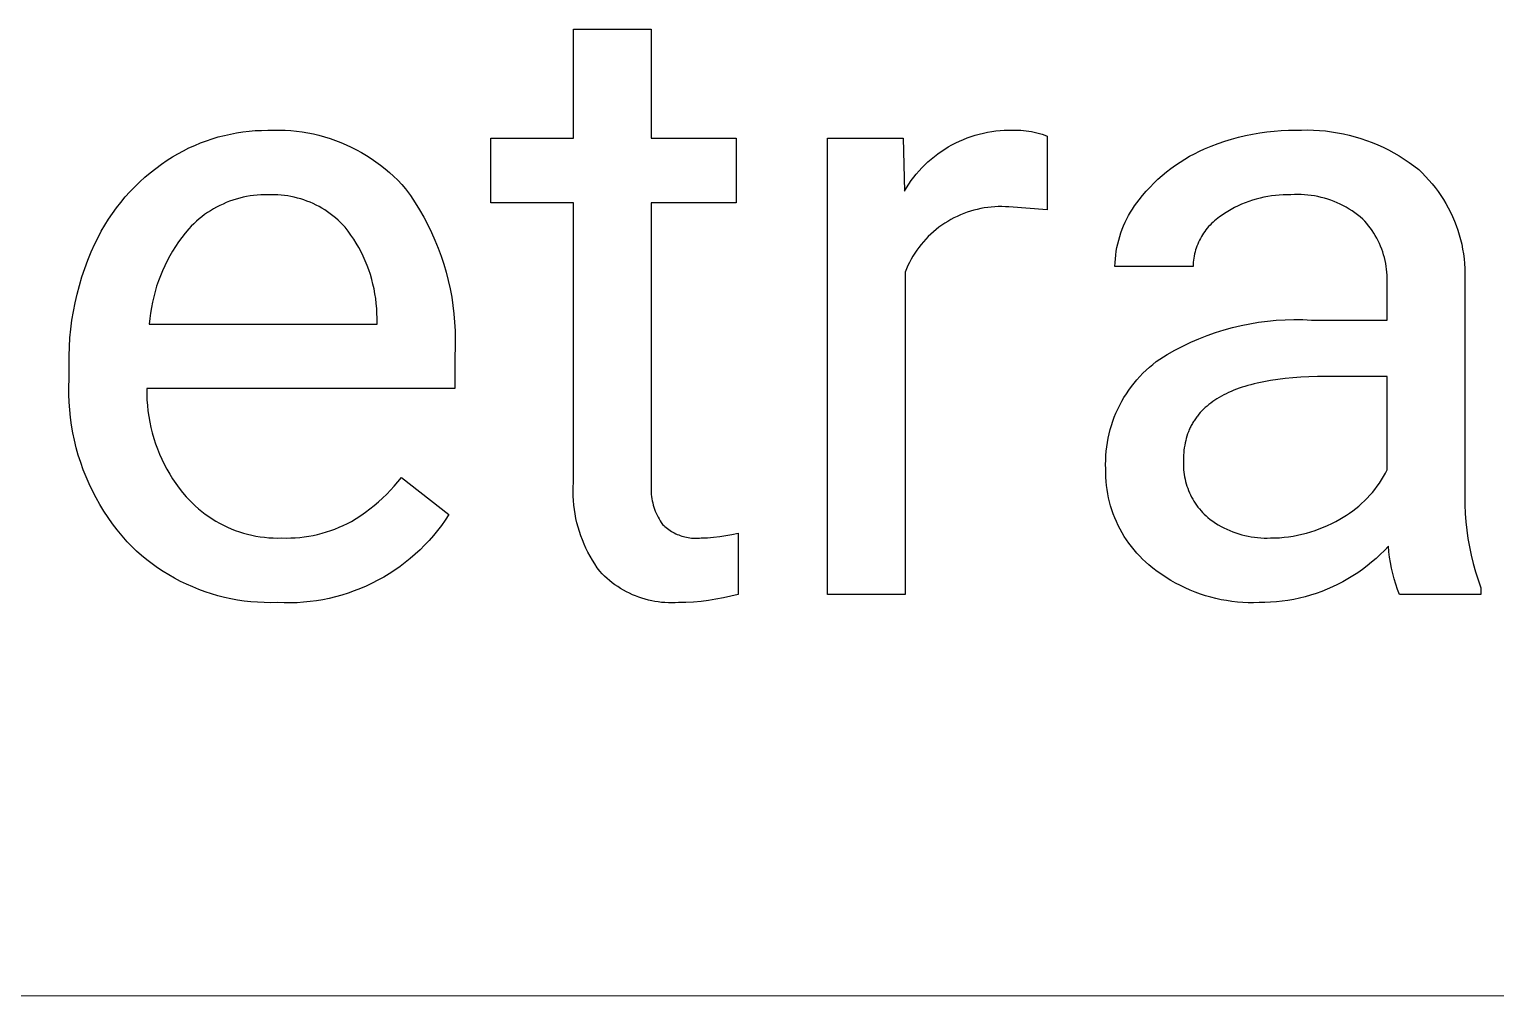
# Model space of a CAD drawing. Header units: millimetres. Extents: x -665 to 1920, y -373 to 1434.
# Drawn here: x 1807.29 to 1851.57, y -156.14 to -126.95 of the extents above; entities that cross this region are included whole.
import ezdxf

# ---------------------------------------------------------------- set-up
doc = ezdxf.new("R2010")
doc.units = ezdxf.units.MM
doc.header["$MEASUREMENT"] = 0
doc.layers.add('Domyślny', color=7, linetype='Continuous', true_color=0x000000)

msp = doc.modelspace()

# ---------------------------------------------------------------- linework, layer by layer
at = {"layer": 'Domyślny'}
for p, q in [((1823.721, -130.239), (1823.721, -126.947)), ((1823.721, -126.947), (1826.069, -126.947)), ((1826.069, -126.947), (1826.069, -130.239)), ((1812.999, -130.199), (1813.182, -130.151)), ((1813.182, -130.151), (1813.367, -130.109)), ((1813.367, -130.109), (1813.552, -130.074)), ((1813.552, -130.074), (1813.739, -130.045)), ((1813.739, -130.045), (1813.927, -130.023)), ((1813.927, -130.023), (1814.116, -130.007)), ((1814.116, -130.007), (1814.305, -129.998)), ((1814.305, -129.998), (1814.494, -129.995)), ((1814.494, -129.995), (1814.667, -129.989)), ((1814.667, -129.989), (1814.84, -129.988)), ((1814.84, -129.988), (1815.014, -129.993)), ((1815.014, -129.993), (1815.187, -130.004)), ((1815.187, -130.004), (1815.359, -130.021)), ((1815.359, -130.021), (1815.531, -130.044)), ((1815.531, -130.044), (1815.702, -130.073)), ((1815.702, -130.073), (1815.872, -130.107)), ((1815.872, -130.107), (1816.04, -130.147)), ((1816.04, -130.147), (1816.208, -130.193)), ((1835.732, -130.181), (1835.854, -130.143)), ((1835.854, -130.143), (1835.976, -130.109)), ((1835.976, -130.109), (1836.1, -130.08)), ((1836.1, -130.08), (1836.225, -130.054)), ((1836.225, -130.054), (1836.35, -130.034)), ((1836.35, -130.034), (1836.476, -130.017)), ((1836.476, -130.017), (1836.603, -130.005)), ((1836.603, -130.005), (1836.73, -129.997)), ((1836.73, -129.997), (1836.857, -129.994)), ((1836.857, -129.994), (1836.985, -129.995)), ((1836.985, -129.995), (1837.066, -129.992)), ((1837.066, -129.992), (1837.148, -129.992)), ((1837.148, -129.992), (1837.23, -129.995)), ((1837.23, -129.995), (1837.312, -130)), ((1837.312, -130), (1837.393, -130.009)), ((1837.393, -130.009), (1837.475, -130.02)), ((1837.475, -130.02), (1837.555, -130.034)), ((1837.555, -130.034), (1837.635, -130.051)), ((1837.635, -130.051), (1837.715, -130.07)), ((1837.715, -130.07), (1837.794, -130.093)), ((1837.794, -130.093), (1837.872, -130.118)), ((1837.872, -130.118), (1837.949, -130.146)), ((1837.949, -130.146), (1838.025, -130.176)), ((1843.804, -130.204), (1844.015, -130.153)), ((1844.015, -130.153), (1844.228, -130.109)), ((1844.228, -130.109), (1844.442, -130.072)), ((1844.442, -130.072), (1844.657, -130.043)), ((1844.657, -130.043), (1844.873, -130.02)), ((1844.873, -130.02), (1845.09, -130.005)), ((1845.09, -130.005), (1845.307, -129.996)), ((1845.307, -129.996), (1845.524, -129.995)), ((1845.524, -129.995), (1845.706, -129.988)), ((1845.706, -129.988), (1845.887, -129.986)), ((1845.887, -129.986), (1846.069, -129.991)), ((1846.069, -129.991), (1846.25, -130.001)), ((1846.25, -130.001), (1846.43, -130.018)), ((1846.43, -130.018), (1846.61, -130.041)), ((1846.61, -130.041), (1846.79, -130.069)), ((1846.79, -130.069), (1846.968, -130.104)), ((1846.968, -130.104), (1847.144, -130.145)), ((1847.144, -130.145), (1847.32, -130.191)), ((1811.946, -130.616), (1812.115, -130.531)), ((1812.115, -130.531), (1812.287, -130.453)), ((1812.287, -130.453), (1812.462, -130.38)), ((1812.462, -130.38), (1812.639, -130.313)), ((1812.639, -130.313), (1812.818, -130.253)), ((1812.818, -130.253), (1812.999, -130.199)), ((1816.208, -130.193), (1816.373, -130.244)), ((1816.373, -130.244), (1816.537, -130.301)), ((1816.537, -130.301), (1816.699, -130.363)), ((1816.699, -130.363), (1816.858, -130.431)), ((1816.858, -130.431), (1817.016, -130.504)), ((1817.016, -130.504), (1817.17, -130.582)), ((1817.17, -130.582), (1817.322, -130.666)), ((1821.223, -132.19), (1821.223, -130.239)), ((1821.223, -130.239), (1823.721, -130.239)), ((1826.069, -130.239), (1828.63, -130.239)), ((1828.63, -130.239), (1828.63, -132.19)), ((1831.392, -144.019), (1831.392, -130.239)), ((1831.392, -130.239), (1833.675, -130.239)), ((1833.675, -130.239), (1833.713, -131.84)), ((1834.824, -130.633), (1834.93, -130.563)), ((1834.93, -130.563), (1835.038, -130.496)), ((1835.038, -130.496), (1835.149, -130.434)), ((1835.149, -130.434), (1835.262, -130.375)), ((1835.262, -130.375), (1835.377, -130.321)), ((1835.377, -130.321), (1835.494, -130.27)), ((1835.494, -130.27), (1835.612, -130.224)), ((1835.612, -130.224), (1835.732, -130.181)), ((1838.025, -130.176), (1838.025, -132.402)), ((1842.625, -130.629), (1842.779, -130.56)), ((1842.779, -130.56), (1842.979, -130.475)), ((1842.979, -130.475), (1843.182, -130.397)), ((1843.182, -130.397), (1843.387, -130.326)), ((1843.387, -130.326), (1843.594, -130.261)), ((1843.594, -130.261), (1843.804, -130.204)), ((1847.32, -130.191), (1847.494, -130.244)), ((1847.494, -130.244), (1847.665, -130.302)), ((1847.665, -130.302), (1847.835, -130.366)), ((1847.835, -130.366), (1848.003, -130.435)), ((1848.003, -130.435), (1848.168, -130.511)), ((1848.168, -130.511), (1848.33, -130.591)), ((1848.33, -130.591), (1848.49, -130.677)), ((1811.113, -131.147), (1811.283, -131.023)), ((1811.283, -131.023), (1811.458, -130.904)), ((1811.458, -130.904), (1811.617, -130.802)), ((1811.617, -130.802), (1811.78, -130.706)), ((1811.78, -130.706), (1811.946, -130.616)), ((1817.322, -130.666), (1817.471, -130.755)), ((1817.471, -130.755), (1817.617, -130.848)), ((1817.617, -130.848), (1817.76, -130.947)), ((1817.76, -130.947), (1817.899, -131.05)), ((1834.243, -131.127), (1834.333, -131.036)), ((1834.333, -131.036), (1834.425, -130.949)), ((1834.425, -130.949), (1834.52, -130.864)), ((1834.52, -130.864), (1834.619, -130.784)), ((1834.619, -130.784), (1834.72, -130.706)), ((1834.72, -130.706), (1834.824, -130.633)), ((1841.895, -131.051), (1842.035, -130.957)), ((1842.035, -130.957), (1842.178, -130.868)), ((1842.178, -130.868), (1842.324, -130.783)), ((1842.324, -130.783), (1842.473, -130.704)), ((1842.473, -130.704), (1842.625, -130.629)), ((1848.49, -130.677), (1848.647, -130.769)), ((1848.647, -130.769), (1848.801, -130.865)), ((1848.801, -130.865), (1848.951, -130.967)), ((1848.951, -130.967), (1849.098, -131.074)), ((1810.63, -131.555), (1810.786, -131.414)), ((1810.786, -131.414), (1810.947, -131.278)), ((1810.947, -131.278), (1811.113, -131.147)), ((1817.899, -131.05), (1818.034, -131.158)), ((1818.034, -131.158), (1818.166, -131.27)), ((1818.166, -131.27), (1818.294, -131.387)), ((1818.294, -131.387), (1818.419, -131.508)), ((1833.919, -131.518), (1833.995, -131.416)), ((1833.995, -131.416), (1834.074, -131.317)), ((1834.074, -131.317), (1834.157, -131.22)), ((1834.157, -131.22), (1834.243, -131.127)), ((1841.247, -131.591), (1841.369, -131.474)), ((1841.369, -131.474), (1841.495, -131.362)), ((1841.495, -131.362), (1841.625, -131.254)), ((1841.625, -131.254), (1841.758, -131.15)), ((1841.758, -131.15), (1841.895, -131.051)), ((1849.098, -131.074), (1849.241, -131.185)), ((1849.241, -131.185), (1849.347, -131.286)), ((1849.347, -131.286), (1849.451, -131.391)), ((1849.451, -131.391), (1849.55, -131.499)), ((1810.191, -132.011), (1810.332, -131.854)), ((1810.332, -131.854), (1810.478, -131.702)), ((1810.478, -131.702), (1810.63, -131.555)), ((1818.419, -131.508), (1818.538, -131.633)), ((1818.538, -131.633), (1818.654, -131.762)), ((1818.654, -131.762), (1818.803, -131.971)), ((1833.713, -131.84), (1833.778, -131.73)), ((1833.778, -131.73), (1833.847, -131.623)), ((1833.847, -131.623), (1833.919, -131.518)), ((1840.905, -131.964), (1841.015, -131.836)), ((1841.015, -131.836), (1841.129, -131.711)), ((1841.129, -131.711), (1841.247, -131.591)), ((1849.55, -131.499), (1849.646, -131.61)), ((1849.646, -131.61), (1849.738, -131.725)), ((1849.738, -131.725), (1849.826, -131.842)), ((1849.826, -131.842), (1849.909, -131.963)), ((1809.803, -132.51), (1809.926, -132.339)), ((1809.926, -132.339), (1810.056, -132.173)), ((1810.056, -132.173), (1810.191, -132.011)), ((1812.95, -132.318), (1812.857, -132.37)), ((1813.045, -132.269), (1812.95, -132.318)), ((1813.142, -132.223), (1813.045, -132.269)), ((1813.24, -132.181), (1813.142, -132.223)), ((1813.34, -132.142), (1813.24, -132.181)), ((1813.441, -132.106), (1813.34, -132.142)), ((1813.543, -132.074), (1813.441, -132.106)), ((1813.646, -132.046), (1813.543, -132.074)), ((1813.75, -132.021), (1813.646, -132.046)), ((1813.855, -131.999), (1813.75, -132.021)), ((1813.96, -131.981), (1813.855, -131.999)), ((1814.067, -131.967), (1813.96, -131.981)), ((1814.173, -131.956), (1814.067, -131.967)), ((1814.28, -131.949), (1814.173, -131.956)), ((1814.387, -131.946), (1814.28, -131.949)), ((1814.494, -131.946), (1814.387, -131.946)), ((1814.594, -131.943), (1814.494, -131.946)), ((1814.695, -131.944), (1814.594, -131.943)), ((1814.795, -131.948), (1814.695, -131.944)), ((1814.896, -131.955), (1814.795, -131.948)), ((1814.996, -131.966), (1814.896, -131.955)), ((1815.095, -131.98), (1814.996, -131.966)), ((1815.194, -131.997), (1815.095, -131.98)), ((1815.293, -132.018), (1815.194, -131.997)), ((1815.39, -132.042), (1815.293, -132.018)), ((1815.487, -132.07), (1815.39, -132.042)), ((1815.583, -132.101), (1815.487, -132.07)), ((1815.677, -132.135), (1815.583, -132.101)), ((1815.771, -132.172), (1815.677, -132.135)), ((1815.863, -132.212), (1815.771, -132.172)), ((1815.954, -132.256), (1815.863, -132.212)), ((1816.043, -132.302), (1815.954, -132.256)), ((1816.13, -132.352), (1816.043, -132.302)), ((1816.216, -132.404), (1816.13, -132.352)), ((1818.803, -131.971), (1818.945, -132.184)), ((1818.945, -132.184), (1819.079, -132.402)), ((1823.721, -132.19), (1821.223, -132.19)), ((1823.721, -140.637), (1823.721, -132.19)), ((1828.63, -132.19), (1826.069, -132.19)), ((1826.069, -132.19), (1826.069, -140.669)), ((1836.017, -132.362), (1835.913, -132.385)), ((1836.123, -132.343), (1836.017, -132.362)), ((1836.229, -132.327), (1836.123, -132.343)), ((1836.335, -132.315), (1836.229, -132.327)), ((1836.442, -132.307), (1836.335, -132.315)), ((1836.549, -132.303), (1836.442, -132.307)), ((1836.656, -132.302), (1836.549, -132.303)), ((1836.763, -132.305), (1836.656, -132.302)), ((1836.87, -132.312), (1836.763, -132.305)), ((1838.025, -132.402), (1836.87, -132.312)), ((1840.599, -132.375), (1840.663, -132.279)), ((1840.663, -132.279), (1840.73, -132.186)), ((1840.73, -132.186), (1840.8, -132.096)), ((1840.8, -132.096), (1840.905, -131.964)), ((1843.681, -132.332), (1843.578, -132.389)), ((1843.787, -132.28), (1843.681, -132.332)), ((1843.894, -132.231), (1843.787, -132.28)), ((1844.003, -132.186), (1843.894, -132.231)), ((1844.113, -132.144), (1844.003, -132.186)), ((1844.224, -132.106), (1844.113, -132.144)), ((1844.337, -132.073), (1844.224, -132.106)), ((1844.451, -132.043), (1844.337, -132.073)), ((1844.566, -132.017), (1844.451, -132.043)), ((1844.682, -131.994), (1844.566, -132.017)), ((1844.798, -131.976), (1844.682, -131.994)), ((1844.915, -131.962), (1844.798, -131.976)), ((1845.032, -131.952), (1844.915, -131.962)), ((1845.15, -131.946), (1845.032, -131.952)), ((1845.268, -131.944), (1845.15, -131.946)), ((1845.385, -131.946), (1845.268, -131.944)), ((1845.487, -131.941), (1845.385, -131.946)), ((1845.589, -131.938), (1845.487, -131.941)), ((1845.692, -131.94), (1845.589, -131.938)), ((1845.794, -131.945), (1845.692, -131.94)), ((1845.896, -131.953), (1845.794, -131.945)), ((1845.997, -131.965), (1845.896, -131.953)), ((1846.098, -131.981), (1845.997, -131.965)), ((1846.198, -132), (1846.098, -131.981)), ((1846.298, -132.022), (1846.198, -132)), ((1846.397, -132.048), (1846.298, -132.022)), ((1846.495, -132.077), (1846.397, -132.048)), ((1846.592, -132.11), (1846.495, -132.077)), ((1846.687, -132.146), (1846.592, -132.11)), ((1846.782, -132.185), (1846.687, -132.146)), ((1846.874, -132.228), (1846.782, -132.185)), ((1846.966, -132.274), (1846.874, -132.228)), ((1847.055, -132.322), (1846.966, -132.274)), ((1847.143, -132.374), (1847.055, -132.322)), ((1849.909, -131.963), (1849.989, -132.086)), ((1849.989, -132.086), (1850.064, -132.212)), ((1850.064, -132.212), (1850.136, -132.341)), ((1850.136, -132.341), (1850.202, -132.472)), ((1809.573, -132.864), (1809.685, -132.685)), ((1809.685, -132.685), (1809.803, -132.51)), ((1812.338, -132.746), (1812.259, -132.819)), ((1812.419, -132.676), (1812.338, -132.746)), ((1812.502, -132.609), (1812.419, -132.676)), ((1812.588, -132.545), (1812.502, -132.609)), ((1812.675, -132.483), (1812.588, -132.545)), ((1812.765, -132.425), (1812.675, -132.483)), ((1812.857, -132.37), (1812.765, -132.425)), ((1816.3, -132.459), (1816.216, -132.404)), ((1816.382, -132.518), (1816.3, -132.459)), ((1816.462, -132.578), (1816.382, -132.518)), ((1816.54, -132.642), (1816.462, -132.578)), ((1816.616, -132.708), (1816.54, -132.642)), ((1816.689, -132.777), (1816.616, -132.708)), ((1816.76, -132.848), (1816.689, -132.777)), ((1819.079, -132.402), (1819.206, -132.625)), ((1819.206, -132.625), (1819.326, -132.851)), ((1834.933, -132.804), (1834.844, -132.864)), ((1835.023, -132.747), (1834.933, -132.804)), ((1835.116, -132.694), (1835.023, -132.747)), ((1835.21, -132.643), (1835.116, -132.694)), ((1835.307, -132.596), (1835.21, -132.643)), ((1835.404, -132.552), (1835.307, -132.596)), ((1835.504, -132.511), (1835.404, -132.552)), ((1835.604, -132.474), (1835.504, -132.511)), ((1835.706, -132.441), (1835.604, -132.474)), ((1835.809, -132.411), (1835.706, -132.441)), ((1835.913, -132.385), (1835.809, -132.411)), ((1840.331, -132.881), (1840.378, -132.776)), ((1840.378, -132.776), (1840.428, -132.673)), ((1840.428, -132.673), (1840.482, -132.572)), ((1840.482, -132.572), (1840.539, -132.472)), ((1840.539, -132.472), (1840.599, -132.375)), ((1843.032, -132.77), (1842.986, -132.813)), ((1843.079, -132.728), (1843.032, -132.77)), ((1843.127, -132.688), (1843.079, -132.728)), ((1843.177, -132.65), (1843.127, -132.688)), ((1843.228, -132.613), (1843.177, -132.65)), ((1843.28, -132.578), (1843.228, -132.613)), ((1843.377, -132.511), (1843.28, -132.578)), ((1843.476, -132.448), (1843.377, -132.511)), ((1843.578, -132.389), (1843.476, -132.448)), ((1847.23, -132.429), (1847.143, -132.374)), ((1847.314, -132.487), (1847.23, -132.429)), ((1847.396, -132.548), (1847.314, -132.487)), ((1847.476, -132.612), (1847.396, -132.548)), ((1847.554, -132.678), (1847.476, -132.612)), ((1847.615, -132.744), (1847.554, -132.678)), ((1847.674, -132.812), (1847.615, -132.744)), ((1847.73, -132.882), (1847.674, -132.812)), ((1850.202, -132.472), (1850.264, -132.605)), ((1850.264, -132.605), (1850.322, -132.74)), ((1850.322, -132.74), (1850.375, -132.877)), ((1809.276, -133.422), (1809.368, -133.233)), ((1809.368, -133.233), (1809.468, -133.046)), ((1809.468, -133.046), (1809.573, -132.864)), ((1811.901, -133.232), (1811.803, -133.367)), ((1812.003, -133.1), (1811.901, -133.232)), ((1812.11, -132.972), (1812.003, -133.1)), ((1812.183, -132.894), (1812.11, -132.972)), ((1812.259, -132.819), (1812.183, -132.894)), ((1816.829, -132.922), (1816.76, -132.848)), ((1816.919, -133.04), (1816.829, -132.922)), ((1817.006, -133.16), (1816.919, -133.04)), ((1817.089, -133.284), (1817.006, -133.16)), ((1819.326, -132.851), (1819.438, -133.082)), ((1819.438, -133.082), (1819.542, -133.316)), ((1834.434, -133.209), (1834.36, -133.286)), ((1834.511, -133.134), (1834.434, -133.209)), ((1834.591, -133.062), (1834.511, -133.134)), ((1834.673, -132.994), (1834.591, -133.062)), ((1834.757, -132.927), (1834.673, -132.994)), ((1834.844, -132.864), (1834.757, -132.927)), ((1840.183, -133.314), (1840.214, -133.204)), ((1840.214, -133.204), (1840.25, -133.095)), ((1840.25, -133.095), (1840.289, -132.987)), ((1840.289, -132.987), (1840.331, -132.881)), ((1842.679, -133.209), (1842.649, -133.264)), ((1842.712, -133.155), (1842.679, -133.209)), ((1842.746, -133.102), (1842.712, -133.155)), ((1842.782, -133.051), (1842.746, -133.102)), ((1842.819, -133.001), (1842.782, -133.051)), ((1842.859, -132.952), (1842.819, -133.001)), ((1842.9, -132.904), (1842.859, -132.952)), ((1842.942, -132.858), (1842.9, -132.904)), ((1842.986, -132.813), (1842.942, -132.858)), ((1847.784, -132.954), (1847.73, -132.882)), ((1847.836, -133.027), (1847.784, -132.954)), ((1847.885, -133.102), (1847.836, -133.027)), ((1847.932, -133.179), (1847.885, -133.102)), ((1847.976, -133.258), (1847.932, -133.179)), ((1850.375, -132.877), (1850.423, -133.016)), ((1850.423, -133.016), (1850.466, -133.156)), ((1850.466, -133.156), (1850.505, -133.297)), ((1809.063, -133.917), (1809.166, -133.668)), ((1809.166, -133.668), (1809.276, -133.422)), ((1811.621, -133.646), (1811.537, -133.79)), ((1811.71, -133.505), (1811.621, -133.646)), ((1811.803, -133.367), (1811.71, -133.505)), ((1817.167, -133.41), (1817.089, -133.284)), ((1817.241, -133.539), (1817.167, -133.41)), ((1817.311, -133.67), (1817.241, -133.539)), ((1817.376, -133.803), (1817.311, -133.67)), ((1819.542, -133.316), (1819.639, -133.553)), ((1819.639, -133.553), (1819.727, -133.794)), ((1834.09, -133.618), (1834.03, -133.707)), ((1834.153, -133.532), (1834.09, -133.618)), ((1834.219, -133.447), (1834.153, -133.532)), ((1834.288, -133.365), (1834.219, -133.447)), ((1834.36, -133.286), (1834.288, -133.365)), ((1840.096, -133.764), (1840.111, -133.651)), ((1840.111, -133.651), (1840.131, -133.538)), ((1840.131, -133.538), (1840.155, -133.426)), ((1840.155, -133.426), (1840.183, -133.314)), ((1842.489, -133.672), (1842.475, -133.733)), ((1842.506, -133.612), (1842.489, -133.672)), ((1842.525, -133.552), (1842.506, -133.612)), ((1842.546, -133.493), (1842.525, -133.552)), ((1842.569, -133.434), (1842.546, -133.493)), ((1842.594, -133.377), (1842.569, -133.434)), ((1842.62, -133.32), (1842.594, -133.377)), ((1842.649, -133.264), (1842.62, -133.32)), ((1848.017, -133.338), (1847.976, -133.258)), ((1848.056, -133.419), (1848.017, -133.338)), ((1848.091, -133.501), (1848.056, -133.419)), ((1848.124, -133.585), (1848.091, -133.501)), ((1848.154, -133.67), (1848.124, -133.585)), ((1848.182, -133.756), (1848.154, -133.67)), ((1850.505, -133.297), (1850.539, -133.44)), ((1850.539, -133.44), (1850.568, -133.584)), ((1850.568, -133.584), (1850.592, -133.729)), ((1808.969, -134.169), (1809.063, -133.917)), ((1811.384, -134.086), (1811.315, -134.238)), ((1811.458, -133.937), (1811.384, -134.086)), ((1811.537, -133.79), (1811.458, -133.937)), ((1817.436, -133.939), (1817.376, -133.803)), ((1817.492, -134.076), (1817.436, -133.939)), ((1817.544, -134.216), (1817.492, -134.076)), ((1819.727, -133.794), (1819.807, -134.037)), ((1819.807, -134.037), (1819.879, -134.283)), ((1833.822, -134.081), (1833.778, -134.179)), ((1833.869, -133.985), (1833.822, -134.081)), ((1833.92, -133.891), (1833.869, -133.985)), ((1833.973, -133.798), (1833.92, -133.891)), ((1834.03, -133.707), (1833.973, -133.798)), ((1840.071, -134.107), (1840.075, -133.992)), ((1842.43, -134.107), (1840.071, -134.107)), ((1840.075, -133.992), (1840.083, -133.878)), ((1840.083, -133.878), (1840.096, -133.764)), ((1842.432, -134.044), (1842.43, -134.107)), ((1842.437, -133.982), (1842.432, -134.044)), ((1842.443, -133.919), (1842.437, -133.982)), ((1842.451, -133.857), (1842.443, -133.919)), ((1842.462, -133.795), (1842.451, -133.857)), ((1842.475, -133.733), (1842.462, -133.795)), ((1848.206, -133.842), (1848.182, -133.756)), ((1848.227, -133.93), (1848.206, -133.842)), ((1848.246, -134.018), (1848.227, -133.93)), ((1848.261, -134.106), (1848.246, -134.018)), ((1848.273, -134.195), (1848.261, -134.106)), ((1850.592, -133.729), (1850.611, -133.875)), ((1850.611, -133.875), (1850.625, -134.021)), ((1850.625, -134.021), (1850.634, -134.168)), ((1808.806, -134.682), (1808.884, -134.424)), ((1808.884, -134.424), (1808.969, -134.169)), ((1811.193, -134.548), (1811.139, -134.706)), ((1811.251, -134.392), (1811.193, -134.548)), ((1811.315, -134.238), (1811.251, -134.392)), ((1817.591, -134.357), (1817.544, -134.216)), ((1817.633, -134.499), (1817.591, -134.357)), ((1817.67, -134.643), (1817.633, -134.499)), ((1819.879, -134.283), (1819.943, -134.531)), ((1819.943, -134.531), (1819.999, -134.781)), ((1833.778, -134.179), (1833.738, -134.278)), ((1833.738, -134.278), (1833.738, -144.019)), ((1848.282, -134.285), (1848.273, -134.195)), ((1848.289, -134.375), (1848.282, -134.285)), ((1848.292, -134.464), (1848.289, -134.375)), ((1848.289, -134.644), (1848.292, -134.554)), ((1848.292, -134.554), (1848.292, -134.464)), ((1850.634, -134.168), (1850.638, -134.315)), ((1850.638, -134.315), (1850.636, -134.461)), ((1850.636, -134.461), (1850.636, -140.799)), ((1808.677, -135.205), (1808.737, -134.943)), ((1808.737, -134.943), (1808.806, -134.682)), ((1811.091, -134.865), (1811.049, -135.026)), ((1811.139, -134.706), (1811.091, -134.865)), ((1817.702, -134.788), (1817.67, -134.643)), ((1817.729, -134.934), (1817.702, -134.788)), ((1817.752, -135.081), (1817.729, -134.934)), ((1819.999, -134.781), (1820.046, -135.033)), ((1848.289, -135.727), (1848.289, -134.644)), ((1808.625, -135.469), (1808.677, -135.205)), ((1810.98, -135.353), (1810.953, -135.517)), ((1811.011, -135.189), (1810.98, -135.353)), ((1811.049, -135.026), (1811.011, -135.189)), ((1817.769, -135.228), (1817.752, -135.081)), ((1817.782, -135.376), (1817.769, -135.228)), ((1817.789, -135.525), (1817.782, -135.376)), ((1820.046, -135.033), (1820.084, -135.286)), ((1820.084, -135.286), (1820.115, -135.541)), ((1808.547, -136.002), (1808.581, -135.735)), ((1808.581, -135.735), (1808.625, -135.469)), ((1810.933, -135.682), (1810.917, -135.848)), ((1810.917, -135.848), (1817.792, -135.848)), ((1810.953, -135.517), (1810.933, -135.682)), ((1817.792, -135.673), (1817.789, -135.525)), ((1817.792, -135.848), (1817.792, -135.673)), ((1820.115, -135.541), (1820.136, -135.796)), ((1820.136, -135.796), (1820.149, -136.052)), ((1843.621, -135.956), (1843.881, -135.894)), ((1843.881, -135.894), (1844.143, -135.841)), ((1844.143, -135.841), (1844.407, -135.797)), ((1844.407, -135.797), (1844.672, -135.762)), ((1844.672, -135.762), (1844.938, -135.736)), ((1844.938, -135.736), (1845.205, -135.72)), ((1845.205, -135.72), (1845.472, -135.713)), ((1845.472, -135.713), (1845.739, -135.715)), ((1845.739, -135.715), (1846.006, -135.727)), ((1846.006, -135.727), (1848.289, -135.727)), ((1808.504, -136.539), (1808.521, -136.27)), ((1808.521, -136.27), (1808.547, -136.002)), ((1820.149, -136.052), (1820.154, -136.308)), ((1820.154, -136.308), (1820.15, -136.564)), ((1842.362, -136.4), (1842.608, -136.294)), ((1842.608, -136.294), (1842.857, -136.196)), ((1842.857, -136.196), (1843.109, -136.107)), ((1843.109, -136.107), (1843.364, -136.027)), ((1843.364, -136.027), (1843.621, -135.956)), ((1808.495, -136.808), (1808.504, -136.539)), ((1820.15, -136.564), (1820.137, -136.82)), ((1841.422, -136.907), (1841.65, -136.768)), ((1841.65, -136.768), (1841.883, -136.637)), ((1841.883, -136.637), (1842.121, -136.514)), ((1842.121, -136.514), (1842.362, -136.4)), ((1808.496, -137.077), (1808.495, -136.808)), ((1808.496, -137.51), (1808.496, -137.077)), ((1820.137, -136.82), (1820.137, -137.8)), ((1841.011, -137.242), (1841.109, -137.153)), ((1841.109, -137.153), (1841.211, -137.067)), ((1841.211, -137.067), (1841.315, -136.985)), ((1841.315, -136.985), (1841.422, -136.907)), ((1808.488, -137.743), (1808.496, -137.51)), ((1840.567, -137.735), (1840.649, -137.631)), ((1840.649, -137.631), (1840.734, -137.529)), ((1840.734, -137.529), (1840.823, -137.43)), ((1840.823, -137.43), (1840.915, -137.335)), ((1840.915, -137.335), (1841.011, -137.242)), ((1844.177, -137.681), (1844.085, -137.706)), ((1844.27, -137.657), (1844.177, -137.681)), ((1844.366, -137.634), (1844.27, -137.657)), ((1844.564, -137.592), (1844.366, -137.634)), ((1844.77, -137.555), (1844.564, -137.592)), ((1844.985, -137.523), (1844.77, -137.555)), ((1845.208, -137.495), (1844.985, -137.523)), ((1845.44, -137.473), (1845.208, -137.495)), ((1845.68, -137.456), (1845.44, -137.473)), ((1845.928, -137.444), (1845.68, -137.456)), ((1846.185, -137.436), (1845.928, -137.444)), ((1846.45, -137.434), (1846.185, -137.436)), ((1848.289, -137.434), (1846.45, -137.434)), ((1848.289, -140.254), (1848.289, -137.434)), ((1808.488, -137.975), (1808.488, -137.743)), ((1808.497, -138.208), (1808.488, -137.975)), ((1820.137, -137.8), (1810.841, -137.8)), ((1810.841, -137.8), (1810.841, -137.969)), ((1810.841, -137.969), (1810.847, -138.138)), ((1840.278, -138.18), (1840.344, -138.065)), ((1840.344, -138.065), (1840.415, -137.953)), ((1840.415, -137.953), (1840.489, -137.843)), ((1840.489, -137.843), (1840.567, -137.735)), ((1843.15, -138.106), (1843.086, -138.147)), ((1843.217, -138.066), (1843.15, -138.106)), ((1843.285, -138.027), (1843.217, -138.066)), ((1843.355, -137.989), (1843.285, -138.027)), ((1843.428, -137.953), (1843.355, -137.989)), ((1843.503, -137.918), (1843.428, -137.953)), ((1843.58, -137.884), (1843.503, -137.918)), ((1843.659, -137.851), (1843.58, -137.884)), ((1843.74, -137.82), (1843.659, -137.851)), ((1843.823, -137.789), (1843.74, -137.82)), ((1843.908, -137.76), (1843.823, -137.789)), ((1843.996, -137.733), (1843.908, -137.76)), ((1844.085, -137.706), (1843.996, -137.733)), ((1808.513, -138.44), (1808.497, -138.208)), ((1808.537, -138.672), (1808.513, -138.44)), ((1810.847, -138.138), (1810.859, -138.307)), ((1810.859, -138.307), (1810.876, -138.475)), ((1810.876, -138.475), (1810.9, -138.643)), ((1840.052, -138.66), (1840.102, -138.537)), ((1840.102, -138.537), (1840.156, -138.416)), ((1840.156, -138.416), (1840.215, -138.297)), ((1840.215, -138.297), (1840.278, -138.18)), ((1842.648, -138.523), (1842.603, -138.575)), ((1842.695, -138.471), (1842.648, -138.523)), ((1842.745, -138.421), (1842.695, -138.471)), ((1842.797, -138.373), (1842.745, -138.421)), ((1842.85, -138.325), (1842.797, -138.373)), ((1842.906, -138.279), (1842.85, -138.325)), ((1842.964, -138.234), (1842.906, -138.279)), ((1843.024, -138.19), (1842.964, -138.234)), ((1843.086, -138.147), (1843.024, -138.19)), ((1808.569, -138.902), (1808.537, -138.672)), ((1808.609, -139.131), (1808.569, -138.902)), ((1810.9, -138.643), (1810.929, -138.81)), ((1810.929, -138.81), (1810.964, -138.975)), ((1810.964, -138.975), (1811.005, -139.139)), ((1839.927, -139.038), (1839.964, -138.911)), ((1839.964, -138.911), (1840.006, -138.785)), ((1840.006, -138.785), (1840.052, -138.66)), ((1842.33, -139.008), (1842.316, -139.039)), ((1842.345, -138.977), (1842.33, -139.008)), ((1842.36, -138.946), (1842.345, -138.977)), ((1842.375, -138.916), (1842.36, -138.946)), ((1842.391, -138.886), (1842.375, -138.916)), ((1842.408, -138.856), (1842.391, -138.886)), ((1842.425, -138.826), (1842.408, -138.856)), ((1842.443, -138.797), (1842.425, -138.826)), ((1842.461, -138.768), (1842.443, -138.797)), ((1842.48, -138.74), (1842.461, -138.768)), ((1842.499, -138.712), (1842.48, -138.74)), ((1842.519, -138.684), (1842.499, -138.712)), ((1842.539, -138.656), (1842.519, -138.684)), ((1842.56, -138.629), (1842.539, -138.656)), ((1842.581, -138.602), (1842.56, -138.629)), ((1842.603, -138.575), (1842.581, -138.602)), ((1808.656, -139.359), (1808.609, -139.131)), ((1808.711, -139.585), (1808.656, -139.359)), ((1811.005, -139.139), (1811.052, -139.302)), ((1811.052, -139.302), (1811.104, -139.463)), ((1839.822, -139.559), (1839.841, -139.427)), ((1839.841, -139.427), (1839.865, -139.297)), ((1839.865, -139.297), (1839.894, -139.167)), ((1839.894, -139.167), (1839.927, -139.038)), ((1842.19, -139.439), (1842.176, -139.51)), ((1842.206, -139.37), (1842.19, -139.439)), ((1842.224, -139.301), (1842.206, -139.37)), ((1842.244, -139.234), (1842.224, -139.301)), ((1842.266, -139.168), (1842.244, -139.234)), ((1842.29, -139.103), (1842.266, -139.168)), ((1842.303, -139.071), (1842.29, -139.103)), ((1842.316, -139.039), (1842.303, -139.071)), ((1808.774, -139.809), (1808.711, -139.585)), ((1808.845, -140.031), (1808.774, -139.809)), ((1811.104, -139.463), (1811.162, -139.622)), ((1811.162, -139.622), (1811.225, -139.779)), ((1811.225, -139.779), (1811.294, -139.934)), ((1839.791, -139.956), (1839.797, -139.823)), ((1839.797, -139.823), (1839.807, -139.691)), ((1839.807, -139.691), (1839.822, -139.559)), ((1842.14, -139.884), (1842.139, -139.962)), ((1842.143, -139.807), (1842.14, -139.884)), ((1842.148, -139.731), (1842.143, -139.807)), ((1842.155, -139.656), (1842.148, -139.731)), ((1842.165, -139.583), (1842.155, -139.656)), ((1842.176, -139.51), (1842.165, -139.583)), ((1808.923, -140.25), (1808.845, -140.031)), ((1809.008, -140.467), (1808.923, -140.25)), ((1811.294, -139.934), (1811.368, -140.086)), ((1811.368, -140.086), (1811.447, -140.235)), ((1811.447, -140.235), (1811.532, -140.382)), ((1839.79, -140.089), (1839.791, -139.956)), ((1839.793, -140.221), (1839.79, -140.089)), ((1839.792, -140.348), (1839.793, -140.221)), ((1842.139, -139.962), (1842.136, -140.034)), ((1842.136, -140.034), (1842.136, -140.106)), ((1842.136, -140.106), (1842.138, -140.178)), ((1842.138, -140.178), (1842.143, -140.25)), ((1842.143, -140.25), (1842.15, -140.321)), ((1842.15, -140.321), (1842.16, -140.393)), ((1848.235, -140.357), (1848.289, -140.254)), ((1809.101, -140.68), (1809.008, -140.467)), ((1809.201, -140.89), (1809.101, -140.68)), ((1811.532, -140.382), (1811.621, -140.526)), ((1811.621, -140.526), (1811.716, -140.666)), ((1811.716, -140.666), (1811.815, -140.803)), ((1818.2, -140.87), (1818.313, -140.746)), ((1818.313, -140.746), (1818.422, -140.618)), ((1818.422, -140.618), (1818.527, -140.486)), ((1818.527, -140.486), (1819.96, -141.605)), ((1823.713, -140.909), (1823.715, -140.773)), ((1823.715, -140.773), (1823.721, -140.637)), ((1826.065, -140.734), (1826.064, -140.799)), ((1826.069, -140.669), (1826.065, -140.734)), ((1839.796, -140.474), (1839.792, -140.348)), ((1839.804, -140.6), (1839.796, -140.474)), ((1839.816, -140.725), (1839.804, -140.6)), ((1839.832, -140.851), (1839.816, -140.725)), ((1842.16, -140.393), (1842.172, -140.464)), ((1842.172, -140.464), (1842.186, -140.534)), ((1842.186, -140.534), (1842.203, -140.604)), ((1842.203, -140.604), (1842.222, -140.674)), ((1842.222, -140.674), (1842.243, -140.742)), ((1842.243, -140.742), (1842.267, -140.81)), ((1847.916, -140.843), (1847.986, -140.75)), ((1847.986, -140.75), (1848.053, -140.655)), ((1848.053, -140.655), (1848.117, -140.558)), ((1848.117, -140.558), (1848.178, -140.458)), ((1848.178, -140.458), (1848.235, -140.357)), ((1809.308, -141.097), (1809.201, -140.89)), ((1809.423, -141.3), (1809.308, -141.097)), ((1811.815, -140.803), (1811.919, -140.937)), ((1811.919, -140.937), (1812.028, -141.066)), ((1812.028, -141.066), (1812.116, -141.162)), ((1812.116, -141.162), (1812.208, -141.254)), ((1817.708, -141.331), (1817.837, -141.222)), ((1817.837, -141.222), (1817.961, -141.108)), ((1817.961, -141.108), (1818.083, -140.991)), ((1818.083, -140.991), (1818.2, -140.87)), ((1823.716, -141.045), (1823.713, -140.909)), ((1823.723, -141.181), (1823.716, -141.045)), ((1823.735, -141.316), (1823.723, -141.181)), ((1826.064, -140.799), (1826.064, -140.865)), ((1826.064, -140.865), (1826.067, -140.93)), ((1826.067, -140.93), (1826.073, -140.995)), ((1826.073, -140.995), (1826.08, -141.059)), ((1826.08, -141.059), (1826.09, -141.124)), ((1826.09, -141.124), (1826.102, -141.188)), ((1826.102, -141.188), (1826.116, -141.252)), ((1839.853, -140.975), (1839.832, -140.851)), ((1839.878, -141.099), (1839.853, -140.975)), ((1839.907, -141.222), (1839.878, -141.099)), ((1839.941, -141.344), (1839.907, -141.222)), ((1842.267, -140.81), (1842.293, -140.877)), ((1842.293, -140.877), (1842.321, -140.944)), ((1842.321, -140.944), (1842.352, -141.009)), ((1842.352, -141.009), (1842.384, -141.073)), ((1842.384, -141.073), (1842.419, -141.136)), ((1842.419, -141.136), (1842.456, -141.198)), ((1842.456, -141.198), (1842.495, -141.259)), ((1847.519, -141.268), (1847.604, -141.189)), ((1847.604, -141.189), (1847.686, -141.106)), ((1847.686, -141.106), (1847.766, -141.021)), ((1847.766, -141.021), (1847.842, -140.933)), ((1847.842, -140.933), (1847.916, -140.843)), ((1850.636, -140.799), (1850.631, -141.055)), ((1850.631, -141.055), (1850.633, -141.311)), ((1809.544, -141.499), (1809.423, -141.3)), ((1809.671, -141.693), (1809.544, -141.499)), ((1812.208, -141.254), (1812.302, -141.343)), ((1812.302, -141.343), (1812.4, -141.428)), ((1812.4, -141.428), (1812.5, -141.51)), ((1812.5, -141.51), (1812.603, -141.589)), ((1812.603, -141.589), (1812.709, -141.664)), ((1812.709, -141.664), (1812.817, -141.735)), ((1817.162, -141.724), (1817.304, -141.632)), ((1817.304, -141.632), (1817.442, -141.536)), ((1817.442, -141.536), (1817.577, -141.435)), ((1817.577, -141.435), (1817.708, -141.331)), ((1819.96, -141.605), (1819.852, -141.769)), ((1823.751, -141.451), (1823.735, -141.316)), ((1823.772, -141.586), (1823.751, -141.451)), ((1823.798, -141.719), (1823.772, -141.586)), ((1826.116, -141.252), (1826.132, -141.315)), ((1826.132, -141.315), (1826.151, -141.377)), ((1826.151, -141.377), (1826.172, -141.439)), ((1826.172, -141.439), (1826.194, -141.5)), ((1826.194, -141.5), (1826.219, -141.56)), ((1826.219, -141.56), (1826.246, -141.62)), ((1826.246, -141.62), (1826.275, -141.678)), ((1839.978, -141.464), (1839.941, -141.344)), ((1840.02, -141.583), (1839.978, -141.464)), ((1840.066, -141.701), (1840.02, -141.583)), ((1842.495, -141.259), (1842.536, -141.318)), ((1842.536, -141.318), (1842.578, -141.376)), ((1842.578, -141.376), (1842.623, -141.432)), ((1842.623, -141.432), (1842.67, -141.487)), ((1842.67, -141.487), (1842.718, -141.54)), ((1842.718, -141.54), (1842.769, -141.591)), ((1842.769, -141.591), (1842.82, -141.641)), ((1842.82, -141.641), (1842.874, -141.689)), ((1846.957, -141.682), (1847.057, -141.621)), ((1847.057, -141.621), (1847.154, -141.557)), ((1847.154, -141.557), (1847.249, -141.49)), ((1847.249, -141.49), (1847.341, -141.419)), ((1847.341, -141.419), (1847.431, -141.345)), ((1847.431, -141.345), (1847.519, -141.268)), ((1850.633, -141.311), (1850.644, -141.567)), ((1850.644, -141.567), (1850.664, -141.822)), ((1809.805, -141.883), (1809.671, -141.693)), ((1809.946, -142.069), (1809.805, -141.883)), ((1810.093, -142.249), (1809.946, -142.069)), ((1812.817, -141.735), (1812.928, -141.802)), ((1812.928, -141.802), (1813.041, -141.866)), ((1813.041, -141.866), (1813.157, -141.925)), ((1813.157, -141.925), (1813.274, -141.981)), ((1813.274, -141.981), (1813.393, -142.032)), ((1813.393, -142.032), (1813.514, -142.08)), ((1813.514, -142.08), (1813.636, -142.123)), ((1816.263, -142.13), (1816.393, -142.087)), ((1816.393, -142.087), (1816.522, -142.04)), ((1816.522, -142.04), (1816.648, -141.989)), ((1816.648, -141.989), (1816.774, -141.934)), ((1816.774, -141.934), (1816.897, -141.875)), ((1816.897, -141.875), (1817.018, -141.811)), ((1817.018, -141.811), (1817.162, -141.724)), ((1819.619, -142.085), (1819.494, -142.238)), ((1819.738, -141.929), (1819.619, -142.085)), ((1819.852, -141.769), (1819.738, -141.929)), ((1823.828, -141.852), (1823.798, -141.719)), ((1823.862, -141.984), (1823.828, -141.852)), ((1823.901, -142.114), (1823.862, -141.984)), ((1826.275, -141.678), (1826.306, -141.736)), ((1826.306, -141.736), (1826.339, -141.792)), ((1826.339, -141.792), (1826.374, -141.847)), ((1826.374, -141.847), (1826.411, -141.901)), ((1826.411, -141.901), (1826.446, -141.935)), ((1826.446, -141.935), (1826.483, -141.968)), ((1826.483, -141.968), (1826.521, -141.999)), ((1826.521, -141.999), (1826.559, -142.029)), ((1826.559, -142.029), (1826.599, -142.058)), ((1826.599, -142.058), (1826.64, -142.086)), ((1826.64, -142.086), (1826.682, -142.112)), ((1840.115, -141.817), (1840.066, -141.701)), ((1840.169, -141.932), (1840.115, -141.817)), ((1840.226, -142.044), (1840.169, -141.932)), ((1840.288, -142.154), (1840.226, -142.044)), ((1842.874, -141.689), (1842.95, -141.749)), ((1842.95, -141.749), (1843.029, -141.806)), ((1843.029, -141.806), (1843.109, -141.86)), ((1843.109, -141.86), (1843.191, -141.911)), ((1843.191, -141.911), (1843.275, -141.959)), ((1843.275, -141.959), (1843.361, -142.005)), ((1843.361, -142.005), (1843.448, -142.047)), ((1843.448, -142.047), (1843.536, -142.087)), ((1843.536, -142.087), (1843.626, -142.123)), ((1845.98, -142.128), (1846.111, -142.085)), ((1846.111, -142.085), (1846.239, -142.038)), ((1846.239, -142.038), (1846.367, -141.987)), ((1846.367, -141.987), (1846.492, -141.931)), ((1846.492, -141.931), (1846.616, -141.871)), ((1846.616, -141.871), (1846.737, -141.808)), ((1846.737, -141.808), (1846.856, -141.74)), ((1846.856, -141.74), (1846.957, -141.682)), ((1850.664, -141.822), (1850.692, -142.077)), ((1850.692, -142.077), (1850.728, -142.331)), ((1810.246, -142.425), (1810.093, -142.249)), ((1810.388, -142.568), (1810.246, -142.425)), ((1813.636, -142.123), (1813.76, -142.161)), ((1813.76, -142.161), (1813.885, -142.196)), ((1813.885, -142.196), (1814.011, -142.226)), ((1814.011, -142.226), (1814.138, -142.251)), ((1814.138, -142.251), (1814.266, -142.273)), ((1814.266, -142.273), (1814.395, -142.289)), ((1814.395, -142.289), (1814.524, -142.302)), ((1814.524, -142.302), (1814.654, -142.309)), ((1814.654, -142.309), (1814.783, -142.313)), ((1814.783, -142.313), (1814.913, -142.311)), ((1814.913, -142.311), (1815.05, -142.314)), ((1815.05, -142.314), (1815.187, -142.311)), ((1815.187, -142.311), (1815.323, -142.304)), ((1815.323, -142.304), (1815.46, -142.292)), ((1815.46, -142.292), (1815.595, -142.276)), ((1815.595, -142.276), (1815.731, -142.256)), ((1815.731, -142.256), (1815.865, -142.231)), ((1815.865, -142.231), (1815.999, -142.202)), ((1815.999, -142.202), (1816.131, -142.168)), ((1816.131, -142.168), (1816.263, -142.13)), ((1819.23, -142.529), (1819.09, -142.667)), ((1819.364, -142.385), (1819.23, -142.529)), ((1819.494, -142.238), (1819.364, -142.385)), ((1823.944, -142.243), (1823.901, -142.114)), ((1823.992, -142.371), (1823.944, -142.243)), ((1824.044, -142.496), (1823.992, -142.371)), ((1824.1, -142.62), (1824.044, -142.496)), ((1826.682, -142.112), (1826.724, -142.136)), ((1826.724, -142.136), (1826.768, -142.16)), ((1826.768, -142.16), (1826.812, -142.181)), ((1826.812, -142.181), (1826.857, -142.202)), ((1826.857, -142.202), (1826.902, -142.22)), ((1826.902, -142.22), (1826.948, -142.237)), ((1826.948, -142.237), (1826.995, -142.253)), ((1826.995, -142.253), (1827.042, -142.267)), ((1827.042, -142.267), (1827.09, -142.279)), ((1827.09, -142.279), (1827.138, -142.29)), ((1827.138, -142.29), (1827.186, -142.299)), ((1827.186, -142.299), (1827.234, -142.306)), ((1827.234, -142.306), (1827.283, -142.312)), ((1827.283, -142.312), (1827.332, -142.316)), ((1827.332, -142.316), (1827.381, -142.319)), ((1827.381, -142.319), (1827.431, -142.319)), ((1827.431, -142.319), (1827.48, -142.318)), ((1827.48, -142.318), (1827.529, -142.316)), ((1827.529, -142.316), (1827.578, -142.311)), ((1827.578, -142.311), (1827.765, -142.302)), ((1827.765, -142.302), (1827.952, -142.286)), ((1827.952, -142.286), (1828.139, -142.264)), ((1828.139, -142.264), (1828.324, -142.235)), ((1828.324, -142.235), (1828.509, -142.201)), ((1828.509, -142.201), (1828.692, -142.161)), ((1828.692, -142.161), (1828.692, -144.015)), ((1840.353, -142.263), (1840.288, -142.154)), ((1840.421, -142.368), (1840.353, -142.263)), ((1840.494, -142.472), (1840.421, -142.368)), ((1840.57, -142.573), (1840.494, -142.472)), ((1843.626, -142.123), (1843.717, -142.157)), ((1843.717, -142.157), (1843.809, -142.187)), ((1843.809, -142.187), (1843.902, -142.214)), ((1843.902, -142.214), (1843.995, -142.238)), ((1843.995, -142.238), (1844.09, -142.259)), ((1844.09, -142.259), (1844.185, -142.276)), ((1844.185, -142.276), (1844.281, -142.29)), ((1844.281, -142.29), (1844.377, -142.301)), ((1844.377, -142.301), (1844.474, -142.309)), ((1844.474, -142.309), (1844.571, -142.313)), ((1844.571, -142.313), (1844.667, -142.314)), ((1844.667, -142.314), (1844.764, -142.311)), ((1844.764, -142.311), (1844.901, -142.309)), ((1844.901, -142.309), (1845.038, -142.302)), ((1845.038, -142.302), (1845.175, -142.291)), ((1845.175, -142.291), (1845.311, -142.275)), ((1845.311, -142.275), (1845.447, -142.254)), ((1845.447, -142.254), (1845.582, -142.229)), ((1845.582, -142.229), (1845.716, -142.2)), ((1845.716, -142.2), (1845.849, -142.166)), ((1845.849, -142.166), (1845.98, -142.128)), ((1850.728, -142.331), (1850.772, -142.583)), ((1810.535, -142.707), (1810.388, -142.568)), ((1810.686, -142.84), (1810.535, -142.707)), ((1810.842, -142.968), (1810.686, -142.84)), ((1811.003, -143.091), (1810.842, -142.968)), ((1818.797, -142.93), (1818.644, -143.053)), ((1818.946, -142.801), (1818.797, -142.93)), ((1819.09, -142.667), (1818.946, -142.801)), ((1824.16, -142.742), (1824.1, -142.62)), ((1824.224, -142.862), (1824.16, -142.742)), ((1824.293, -142.98), (1824.224, -142.862)), ((1824.365, -143.095), (1824.293, -142.98)), ((1840.649, -142.671), (1840.57, -142.573)), ((1840.731, -142.767), (1840.649, -142.671)), ((1840.817, -142.86), (1840.731, -142.767)), ((1840.906, -142.949), (1840.817, -142.86)), ((1840.998, -143.036), (1840.906, -142.949)), ((1847.953, -142.93), (1847.82, -143.045)), ((1848.082, -142.81), (1847.953, -142.93)), ((1848.207, -142.687), (1848.082, -142.81)), ((1848.327, -142.559), (1848.207, -142.687)), ((1848.342, -142.725), (1848.327, -142.559)), ((1848.363, -142.891), (1848.342, -142.725)), ((1848.389, -143.056), (1848.363, -142.891)), ((1850.772, -142.583), (1850.825, -142.834)), ((1850.825, -142.834), (1850.886, -143.082)), ((1811.167, -143.208), (1811.003, -143.091)), ((1811.335, -143.32), (1811.167, -143.208)), ((1811.507, -143.426), (1811.335, -143.32)), ((1811.682, -143.526), (1811.507, -143.426)), ((1818.161, -143.392), (1817.993, -143.494)), ((1818.326, -143.285), (1818.161, -143.392)), ((1818.487, -143.172), (1818.326, -143.285)), ((1818.644, -143.053), (1818.487, -143.172)), ((1824.441, -143.208), (1824.365, -143.095)), ((1824.521, -143.318), (1824.441, -143.208)), ((1824.591, -143.392), (1824.521, -143.318)), ((1824.663, -143.463), (1824.591, -143.392)), ((1841.093, -143.119), (1840.998, -143.036)), ((1841.219, -143.223), (1841.093, -143.119)), ((1841.35, -143.322), (1841.219, -143.223)), ((1841.483, -143.417), (1841.35, -143.322)), ((1841.62, -143.507), (1841.483, -143.417)), ((1847.4, -143.362), (1847.253, -143.458)), ((1847.544, -143.261), (1847.4, -143.362)), ((1847.684, -143.155), (1847.544, -143.261)), ((1847.82, -143.045), (1847.684, -143.155)), ((1848.42, -143.22), (1848.389, -143.056)), ((1848.457, -143.382), (1848.42, -143.22)), ((1848.499, -143.544), (1848.457, -143.382)), ((1850.886, -143.082), (1850.956, -143.329)), ((1850.956, -143.329), (1851.033, -143.573)), ((1811.861, -143.621), (1811.682, -143.526)), ((1812.042, -143.709), (1811.861, -143.621)), ((1812.227, -143.791), (1812.042, -143.709)), ((1812.414, -143.866), (1812.227, -143.791)), ((1812.603, -143.936), (1812.414, -143.866)), ((1817.288, -143.841), (1817.104, -143.912)), ((1817.468, -143.763), (1817.288, -143.841)), ((1817.646, -143.679), (1817.468, -143.763)), ((1817.821, -143.589), (1817.646, -143.679)), ((1817.993, -143.494), (1817.821, -143.589)), ((1824.738, -143.532), (1824.663, -143.463)), ((1824.815, -143.598), (1824.738, -143.532)), ((1824.894, -143.661), (1824.815, -143.598)), ((1824.976, -143.722), (1824.894, -143.661)), ((1825.059, -143.78), (1824.976, -143.722)), ((1825.145, -143.834), (1825.059, -143.78)), ((1825.232, -143.886), (1825.145, -143.834)), ((1841.759, -143.593), (1841.62, -143.507)), ((1841.901, -143.674), (1841.759, -143.593)), ((1842.046, -143.749), (1841.901, -143.674)), ((1842.194, -143.821), (1842.046, -143.749)), ((1842.344, -143.887), (1842.194, -143.821)), ((1846.475, -143.861), (1846.312, -143.926)), ((1846.636, -143.791), (1846.475, -143.861)), ((1846.794, -143.716), (1846.636, -143.791)), ((1846.95, -143.635), (1846.794, -143.716)), ((1847.103, -143.549), (1846.95, -143.635)), ((1847.253, -143.458), (1847.103, -143.549)), ((1848.546, -143.704), (1848.499, -143.544)), ((1848.599, -143.862), (1848.546, -143.704)), ((1848.657, -144.019), (1848.599, -143.862)), ((1851.033, -143.573), (1851.119, -143.815)), ((1851.119, -143.815), (1851.119, -144.019)), ((1812.795, -143.999), (1812.603, -143.936)), ((1812.989, -144.055), (1812.795, -143.999)), ((1813.185, -144.105), (1812.989, -144.055)), ((1813.382, -144.148), (1813.185, -144.105)), ((1813.58, -144.185), (1813.382, -144.148)), ((1813.78, -144.215), (1813.58, -144.185)), ((1813.981, -144.238), (1813.78, -144.215)), ((1814.182, -144.254), (1813.981, -144.238)), ((1814.383, -144.264), (1814.182, -144.254)), ((1814.585, -144.267), (1814.383, -144.264)), ((1814.787, -144.263), (1814.585, -144.267)), ((1814.984, -144.27), (1814.787, -144.263)), ((1815.18, -144.271), (1814.984, -144.27)), ((1815.377, -144.265), (1815.18, -144.271)), ((1815.573, -144.252), (1815.377, -144.265)), ((1815.769, -144.233), (1815.573, -144.252)), ((1815.964, -144.207), (1815.769, -144.233)), ((1816.158, -144.174), (1815.964, -144.207)), ((1816.35, -144.135), (1816.158, -144.174)), ((1816.542, -144.089), (1816.35, -144.135)), ((1816.731, -144.036), (1816.542, -144.089)), ((1816.919, -143.977), (1816.731, -144.036)), ((1817.104, -143.912), (1816.919, -143.977)), ((1825.321, -143.935), (1825.232, -143.886)), ((1825.412, -143.98), (1825.321, -143.935)), ((1825.505, -144.023), (1825.412, -143.98)), ((1825.598, -144.062), (1825.505, -144.023)), ((1825.693, -144.098), (1825.598, -144.062)), ((1825.789, -144.13), (1825.693, -144.098)), ((1825.887, -144.16), (1825.789, -144.13)), ((1825.985, -144.186), (1825.887, -144.16)), ((1826.084, -144.208), (1825.985, -144.186)), ((1826.184, -144.227), (1826.084, -144.208)), ((1826.284, -144.243), (1826.184, -144.227)), ((1826.385, -144.255), (1826.284, -144.243)), ((1826.486, -144.263), (1826.385, -144.255)), ((1826.587, -144.268), (1826.486, -144.263)), ((1826.689, -144.27), (1826.587, -144.268)), ((1826.79, -144.268), (1826.689, -144.27)), ((1826.892, -144.263), (1826.79, -144.268)), ((1827.12, -144.258), (1826.892, -144.263)), ((1827.347, -144.245), (1827.12, -144.258)), ((1827.574, -144.225), (1827.347, -144.245)), ((1827.8, -144.198), (1827.574, -144.225)), ((1828.025, -144.163), (1827.8, -144.198)), ((1828.249, -144.121), (1828.025, -144.163)), ((1828.472, -144.072), (1828.249, -144.121)), ((1828.692, -144.015), (1828.472, -144.072)), ((1833.738, -144.019), (1831.392, -144.019)), ((1842.496, -143.947), (1842.344, -143.887)), ((1842.65, -144.003), (1842.496, -143.947)), ((1842.805, -144.054), (1842.65, -144.003)), ((1842.963, -144.099), (1842.805, -144.054)), ((1843.121, -144.139), (1842.963, -144.099)), ((1843.281, -144.174), (1843.121, -144.139)), ((1843.442, -144.203), (1843.281, -144.174)), ((1843.604, -144.226), (1843.442, -144.203)), ((1843.767, -144.245), (1843.604, -144.226)), ((1843.93, -144.257), (1843.767, -144.245)), ((1844.094, -144.265), (1843.93, -144.257)), ((1844.258, -144.266), (1844.094, -144.265)), ((1844.421, -144.263), (1844.258, -144.266)), ((1844.597, -144.261), (1844.421, -144.263)), ((1844.772, -144.254), (1844.597, -144.261)), ((1844.947, -144.241), (1844.772, -144.254)), ((1845.122, -144.221), (1844.947, -144.241)), ((1845.295, -144.197), (1845.122, -144.221)), ((1845.468, -144.166), (1845.295, -144.197)), ((1845.64, -144.129), (1845.468, -144.166)), ((1845.81, -144.087), (1845.64, -144.129)), ((1845.979, -144.039), (1845.81, -144.087)), ((1846.146, -143.985), (1845.979, -144.039)), ((1846.312, -143.926), (1846.146, -143.985)), ((1851.119, -144.019), (1848.657, -144.019))]:
    msp.add_line(p, q, dxfattribs=at)
at = {"layer": 'Domyślny', "color": 18, "lineweight": 15, "true_color": 0x000000}
msp.add_line((1692.209, -156.136), (1918.035, -156.136), dxfattribs=at)

doc.saveas('drawing.dxf')
